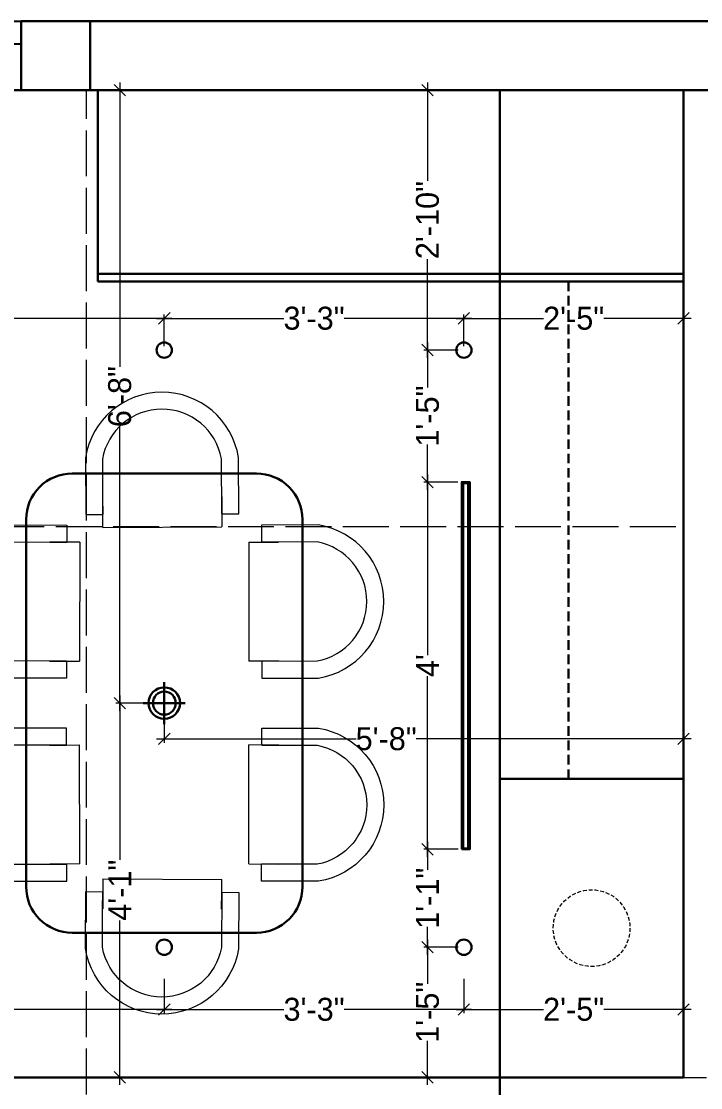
# Model space of a CAD drawing. Header units: millimetres. Extents: x 35877 to 3066687, y -650199 to -40525.
# Drawn here: x 148265.7 to 148354.4, y -180090.9 to -179951.5 of the extents above; entities that cross this region are included whole.
import ezdxf

# ---------------------------------------------------------------- set-up
doc = ezdxf.new("R2010")
doc.units = ezdxf.units.MM
doc.header["$MEASUREMENT"] = 0
doc.header["$PDMODE"] = 35
for name, pattern in [('ACAD_ISO02W100', [15, 12, -3]), ('DASHED', [0.75, 0.5, -0.25]), ('HIDDEN', [0.375, 0.25, -0.125])]:
    doc.linetypes.add(name, pattern=pattern)
doc.layers.get('Defpoints').update_dxf_attribs({"color": 220})
for name, color, linetype in [('AR DOOR', 40, 'Continuous'), ('AR ELE-5', 134, 'Continuous'), ('str coll', 6, 'Continuous')]:
    doc.layers.add(name, color=color, linetype=linetype)
for name, color, linetype, lineweight in [('COLUMN', 1, 'Continuous', 30), ('Electrical', 84, 'Continuous', 30), ('FURNITURE', 32, 'Continuous', 9), ('furniture dimensions', 1, 'DASHED', 0), ('GROUND FLOOR', 7, 'Continuous', 9), ('GROUND FLOOR  ( PLINE )', 251, 'Continuous', 30), ('Labelling', 1, 'Continuous', 25), ('wall', 7, 'Continuous', 30)]:
    doc.layers.add(name, color=color, linetype=linetype, lineweight=lineweight)
doc.styles.add('century g', font='GOTHIC.TTF')
doc.dimstyles.new('Archana', dxfattribs={"dimtxt": 2, "dimasz": 0.75, "dimexe": 0.5, "dimexo": 0.5, "dimgap": 0, "dimtad": 0, "dimzin": 0, "dimdsep": 46, "dimlunit": 4, "dimtxsty": 'century g', "dimblk": 'OBLIQUE', "dimcen": 0, "dimdle": 1, "dimclrd": 256, "dimclre": 256, "dimclrt": 256, "dimadec": 0, "dimazin": 0, "dimtfac": 1, "dimtofl": 0, "dimtmove": 1, "dimatfit": 3, "dimfxl": 1, "dimfxlon": 1, "dimtolj": 1, "dimtzin": 0, "dimlwd": -1, "dimlwe": -1, "dimarcsym": 0})

# ---------------------------------------------------------------- blocks, each defined once
blk = doc.blocks.new('*U116')
for points in [[(-40, 0), (0, 0), (0, 30), (10, 30), (10, 100), (-40, 100)], [(1160, 0), (1120, 0), (1120, 30), (1110, 30), (1110, 100), (1160, 100)], [(0, 0), (0, -1120), (30, -1120), (30, 0)]]:
    blk.add_lwpolyline(points, close=True)
at = {"layer": 'AR ELE-5', "linetype": 'ByBlock', "ltscale": 15}
blk.add_arc((-1.6, 0.7), 1121.6, 272.373, 359.9653, dxfattribs=at)
blk = doc.blocks.new('SD DSD')
at = {"layer": 'FURNITURE', "color": 9, "true_color": 0xc7c8ca, "transparency": 33554687}
for p, q in [((3348486.7, -514623.32), (3348486.68, -514619.42)), ((3348502.23, -514619.34), (3348502.25, -514623.25)), ((3348486.7, -514623.32), (3348502.25, -514623.25)), ((3348483.69, -514625.26), (3348479.79, -514625.25)), ((3348483.69, -514625.26), (3348483.66, -514640.81)), ((3348505.76, -514625.26), (3348509.66, -514625.25)), ((3348505.76, -514625.26), (3348505.79, -514640.81)), ((3348479.75, -514640.8), (3348483.66, -514640.81)), ((3348509.7, -514640.8), (3348505.79, -514640.81)), ((3348479.75, -514651.77), (3348483.66, -514651.76)), ((3348483.69, -514667.31), (3348483.66, -514651.76)), ((3348505.76, -514667.31), (3348505.79, -514651.76)), ((3348509.7, -514651.77), (3348505.79, -514651.76)), ((3348483.69, -514667.31), (3348479.79, -514667.32)), ((3348505.76, -514667.31), (3348509.66, -514667.32)), ((3348486.7, -514669.25), (3348486.68, -514673.16)), ((3348486.7, -514669.25), (3348502.25, -514669.32)), ((3348502.23, -514673.23), (3348502.25, -514669.32))]:
    blk.add_line(p, q, dxfattribs=at)
at = {"layer": 'FURNITURE', "color": 9, "true_color": 0xc7c8ca, "transparency": 33554687, "flags": 128}
for points in [[(3348502.23, -514621.56), (3348504.46, -514621.55), (3348504.42, -514614.17, 0.853613), (3348484.42, -514614.22), (3348484.46, -514621.65), (3348486.68, -514621.64)], [(3348502.22, -514619.34), (3348502.23, -514621.56), (3348502.2, -514614.36, 0.835758), (3348486.65, -514614.39), (3348486.67, -514619.42), (3348486.68, -514621.64)], [(3348481.97, -514640.8), (3348481.97, -514643.02), (3348474.58, -514643.01, -0.853613), (3348474.58, -514623.01), (3348482.01, -514623.02), (3348482.01, -514625.25)], [(3348507.48, -514640.8), (3348507.48, -514643.02), (3348514.87, -514643.01, 0.853613), (3348514.87, -514623.01), (3348507.44, -514623.02), (3348507.44, -514625.25)], [(3348479.75, -514640.79), (3348481.97, -514640.8), (3348474.77, -514640.78, -0.835758), (3348474.76, -514625.23), (3348479.79, -514625.24), (3348482.01, -514625.25)], [(3348509.7, -514640.79), (3348507.48, -514640.8), (3348514.68, -514640.78, 0.835758), (3348514.69, -514625.23), (3348509.66, -514625.24), (3348507.44, -514625.25)], [(3348481.97, -514651.77), (3348481.97, -514649.55), (3348474.58, -514649.57, 0.853613), (3348474.58, -514669.57), (3348482.01, -514669.55), (3348482.01, -514667.32)], [(3348507.48, -514651.77), (3348507.48, -514649.55), (3348514.87, -514649.57, -0.853613), (3348514.87, -514669.57), (3348507.44, -514669.55), (3348507.44, -514667.32)], [(3348479.75, -514651.78), (3348481.97, -514651.77), (3348474.77, -514651.79, 0.835758), (3348474.76, -514667.34), (3348479.79, -514667.33), (3348482.01, -514667.33)], [(3348509.7, -514651.78), (3348507.48, -514651.77), (3348514.68, -514651.79, -0.835758), (3348514.69, -514667.34), (3348509.66, -514667.33), (3348507.44, -514667.33)], [(3348502.23, -514671.01), (3348504.46, -514671.02), (3348504.42, -514678.4, -0.853613), (3348484.42, -514678.36), (3348484.46, -514670.92), (3348486.68, -514670.93)], [(3348502.22, -514673.23), (3348502.23, -514671.01), (3348502.2, -514678.21, -0.835758), (3348486.65, -514678.18), (3348486.67, -514673.16), (3348486.68, -514670.93)]]:
    blk.add_lwpolyline(points, format="xyb", dxfattribs=at)
at = {"layer": 'FURNITURE', "color": 9, "lineweight": 30, "true_color": 0xc7c8ca, "transparency": 33554687}
blk.add_lwpolyline([(3348506.78, -514676.29), (3348482.68, -514676.29, -0.414214), (3348476.68, -514670.29), (3348476.68, -514622.29, -0.414214), (3348482.68, -514616.29), (3348506.78, -514616.29, -0.414214), (3348512.78, -514622.29), (3348512.78, -514670.29, -0.414214)], format="xyb", close=True, dxfattribs=at)
blk = doc.blocks.new('_Oblique')
at = {"layer": 'wall', "color": 0, "lineweight": -2}
blk.add_line((-0.5, -0.5), (0.5, 0.5), dxfattribs=at)
blk = doc.blocks.new('*D499')
at = {"layer": 'Defpoints', "color": 0, "linetype": 'Continuous', "lineweight": 0, "transparency": 16777216}
for p in [(148318.73, -180059.73), (148323.72, -180059.73, 0), (148323.48, -180072.53)]:
    blk.add_point(p, dxfattribs=at)
at = {"layer": 'furniture dimensions', "color": 5, "linetype": 'Continuous', "transparency": 16777216}
for p, q in [((148322.73, -180059.73), (148318.23, -180059.73)), ((148318.73, -180058.73), (148318.73, -180062.41)), ((148318.73, -180073.53), (148318.73, -180069.85))]:
    blk.add_line(p, q, dxfattribs=at)
at = {"layer": 'furniture dimensions', "color": 5, "linetype": 'ByBlock', "transparency": 16777216}
blk.add_line((148322.73, -180072.53), (148318.23, -180072.53), dxfattribs=at)
at = {"layer": 'furniture dimensions', "color": 5, "linetype": 'Continuous', "transparency": 16777216, "xscale": 1.5, "yscale": 1.5, "zscale": 1.5}
for p, rotation in [((148318.73, -180059.73), 90), ((148318.73, -180072.53), 270)]:
    blk.add_blockref('_Oblique', p, dxfattribs=dict(at, rotation=rotation))
at = {"layer": 'furniture dimensions', "linetype": 'Continuous', "lineweight": 0, "transparency": 16777216, "insert": (148318.73, -180066.13), "char_height": 3, "attachment_point": 5, "rotation": 90, "style": 'century g'}
blk.add_mtext('\\A1;1\'-1"', dxfattribs=at)
blk = doc.blocks.new('*D500')
at = {"layer": 'Defpoints', "color": 0, "linetype": 'Continuous', "lineweight": 0, "transparency": 16777216}
for p in [(148323.48, -179994.49), (148318.73, -180011.75), (148323.19, -180011.75, 0)]:
    blk.add_point(p, dxfattribs=at)
at = {"layer": 'furniture dimensions', "color": 5, "linetype": 'Continuous', "transparency": 16777216}
for p, q in [((148318.73, -179993.49), (148318.73, -179999.4)), ((148318.73, -180012.75), (148318.73, -180006.84)), ((148322.69, -180011.75), (148318.23, -180011.75))]:
    blk.add_line(p, q, dxfattribs=at)
at = {"layer": 'furniture dimensions', "color": 5, "linetype": 'ByBlock', "transparency": 16777216}
blk.add_line((148322.73, -179994.49), (148318.23, -179994.49), dxfattribs=at)
at = {"layer": 'furniture dimensions', "color": 5, "linetype": 'Continuous', "transparency": 16777216, "xscale": 1.5, "yscale": 1.5, "zscale": 1.5}
for p, rotation in [((148318.73, -179994.49), 90), ((148318.73, -180011.75), 270)]:
    blk.add_blockref('_Oblique', p, dxfattribs=dict(at, rotation=rotation))
at = {"layer": 'furniture dimensions', "linetype": 'Continuous', "lineweight": 0, "transparency": 16777216, "insert": (148318.73, -180003.12), "char_height": 3, "attachment_point": 5, "rotation": 90, "style": 'century g'}
blk.add_mtext('\\A1;1\'-5"', dxfattribs=at)
blk = doc.blocks.new('*D521')
at = {"layer": 'Defpoints', "color": 0, "linetype": 'Continuous', "lineweight": 0, "transparency": 16777216}
for p in [(148284.34, -179990.35), (148214.65, -179993.96), (148284.34, -179994.49)]:
    blk.add_point(p, dxfattribs=at)
at = {"layer": 'furniture dimensions', "color": 5, "linetype": 'ByBlock', "transparency": 16777216}
blk.add_line((148214.65, -179993.46), (148214.65, -179989.85), dxfattribs=at)
at = {"layer": 'furniture dimensions', "color": 5, "linetype": 'Continuous', "transparency": 16777216}
for p, q in [((148284.34, -179993.99), (148284.34, -179989.85)), ((148213.65, -179990.35), (148244.41, -179990.35)), ((148285.34, -179990.35), (148254.59, -179990.35))]:
    blk.add_line(p, q, dxfattribs=at)
at = {"layer": 'furniture dimensions', "color": 5, "linetype": 'Continuous', "transparency": 16777216, "xscale": 1.5, "yscale": 1.5, "zscale": 1.5, "rotation": 180}
blk.add_blockref('_Oblique', (148214.65, -179990.35), dxfattribs=at)
at = {"layer": 'furniture dimensions', "color": 5, "linetype": 'Continuous', "transparency": 16777216, "xscale": 1.5, "yscale": 1.5, "zscale": 1.5}
blk.add_blockref('_Oblique', (148284.34, -179990.35), dxfattribs=at)
at = {"layer": 'furniture dimensions', "linetype": 'Continuous', "lineweight": 0, "transparency": 16777216, "insert": (148249.5, -179990.35), "char_height": 3, "attachment_point": 5, "style": 'century g'}
blk.add_mtext('\\A1;5\'-10"', dxfattribs=at)
blk = doc.blocks.new('*D522')
at = {"layer": 'Defpoints', "color": 0, "linetype": 'Continuous', "lineweight": 0, "transparency": 16777216}
for p in [(148323.48, -179990.35), (148284.34, -179994.49), (148323.48, -179994.49, -0.01)]:
    blk.add_point(p, dxfattribs=at)
at = {"layer": 'furniture dimensions', "color": 5, "linetype": 'ByBlock', "transparency": 16777216}
blk.add_line((148284.34, -179993.99), (148284.34, -179989.85), dxfattribs=at)
at = {"layer": 'furniture dimensions', "color": 5, "linetype": 'Continuous', "transparency": 16777216}
for p, q in [((148323.48, -179993.99), (148323.48, -179989.85)), ((148283.34, -179990.35), (148299.96, -179990.35)), ((148324.48, -179990.35), (148307.85, -179990.35))]:
    blk.add_line(p, q, dxfattribs=at)
at = {"layer": 'furniture dimensions', "color": 5, "linetype": 'Continuous', "transparency": 16777216, "xscale": 1.5, "yscale": 1.5, "zscale": 1.5, "rotation": 180}
blk.add_blockref('_Oblique', (148284.34, -179990.35), dxfattribs=at)
at = {"layer": 'furniture dimensions', "color": 5, "linetype": 'Continuous', "transparency": 16777216, "xscale": 1.5, "yscale": 1.5, "zscale": 1.5}
blk.add_blockref('_Oblique', (148323.48, -179990.35), dxfattribs=at)
at = {"layer": 'furniture dimensions', "linetype": 'Continuous', "lineweight": 0, "transparency": 16777216, "insert": (148303.91, -179990.35), "char_height": 3, "attachment_point": 5, "style": 'century g'}
blk.add_mtext('\\A1;3\'-3"', dxfattribs=at)
blk = doc.blocks.new('*D523')
at = {"layer": 'Defpoints', "color": 0, "linetype": 'Continuous', "lineweight": 0, "transparency": 16777216}
for p in [(148352.17, -179990.35), (148323.48, -179994.49, -0.01), (148352.17, -179994.49, -0.01)]:
    blk.add_point(p, dxfattribs=at)
at = {"layer": 'furniture dimensions', "color": 5, "linetype": 'ByBlock', "transparency": 16777216}
blk.add_line((148323.48, -179993.99), (148323.48, -179989.85), dxfattribs=at)
at = {"layer": 'furniture dimensions', "color": 5, "linetype": 'Continuous', "transparency": 16777216}
for p, q in [((148352.17, -179993.99), (148352.17, -179989.85)), ((148322.48, -179990.35), (148333.87, -179990.35)), ((148353.17, -179990.35), (148341.78, -179990.35))]:
    blk.add_line(p, q, dxfattribs=at)
at = {"layer": 'furniture dimensions', "color": 5, "linetype": 'Continuous', "transparency": 16777216, "xscale": 1.5, "yscale": 1.5, "zscale": 1.5, "rotation": 180}
blk.add_blockref('_Oblique', (148323.48, -179990.35), dxfattribs=at)
at = {"layer": 'furniture dimensions', "color": 5, "linetype": 'Continuous', "transparency": 16777216, "xscale": 1.5, "yscale": 1.5, "zscale": 1.5}
blk.add_blockref('_Oblique', (148352.17, -179990.35), dxfattribs=at)
at = {"layer": 'furniture dimensions', "linetype": 'Continuous', "lineweight": 0, "transparency": 16777216, "insert": (148337.82, -179990.35), "char_height": 3, "attachment_point": 5, "style": 'century g'}
blk.add_mtext('\\A1;2\'-5"', dxfattribs=at)
blk = doc.blocks.new('*D524')
at = {"layer": 'Defpoints', "color": 0, "linetype": 'Continuous', "lineweight": 0, "transparency": 16777216}
for p in [(148323.19, -180011.75, -0.01), (148318.73, -180059.73), (148323.19, -180059.73, -0.01)]:
    blk.add_point(p, dxfattribs=at)
at = {"layer": 'furniture dimensions', "color": 5, "linetype": 'Continuous', "transparency": 16777216}
for p, q in [((148318.73, -180010.75), (148318.73, -180034.35)), ((148318.73, -180060.73), (148318.73, -180037.13)), ((148322.69, -180059.73), (148318.23, -180059.73))]:
    blk.add_line(p, q, dxfattribs=at)
at = {"layer": 'furniture dimensions', "color": 5, "linetype": 'ByBlock', "transparency": 16777216}
blk.add_line((148322.69, -180011.75), (148318.23, -180011.75), dxfattribs=at)
at = {"layer": 'furniture dimensions', "color": 5, "linetype": 'Continuous', "transparency": 16777216, "xscale": 1.5, "yscale": 1.5, "zscale": 1.5}
for p, rotation in [((148318.73, -180011.75), 90), ((148318.73, -180059.73), 270)]:
    blk.add_blockref('_Oblique', p, dxfattribs=dict(at, rotation=rotation))
at = {"layer": 'furniture dimensions', "linetype": 'Continuous', "lineweight": 0, "transparency": 16777216, "insert": (148318.73, -180035.74), "char_height": 3, "attachment_point": 5, "rotation": 90, "style": 'century g'}
blk.add_mtext("\\A1;4'", dxfattribs=at)
blk = doc.blocks.new('*D525')
at = {"layer": 'Defpoints', "color": 0, "linetype": 'Continuous', "lineweight": 0, "transparency": 16777216}
for p in [(148284.34, -180040.63), (148352.17, -180040.63, -0.01), (148352.17, -180045.3)]:
    blk.add_point(p, dxfattribs=at)
at = {"layer": 'furniture dimensions', "color": 5, "linetype": 'ByBlock', "transparency": 16777216}
blk.add_line((148284.34, -180041.3), (148284.34, -180045.8), dxfattribs=at)
at = {"layer": 'furniture dimensions', "color": 5, "linetype": 'Continuous', "transparency": 16777216}
for p, q in [((148352.17, -180041.3), (148352.17, -180045.8)), ((148283.34, -180045.3), (148309.4, -180045.3)), ((148353.17, -180045.3), (148317.26, -180045.3))]:
    blk.add_line(p, q, dxfattribs=at)
at = {"layer": 'furniture dimensions', "color": 5, "linetype": 'Continuous', "transparency": 16777216, "xscale": 1.5, "yscale": 1.5, "zscale": 1.5, "rotation": 180}
blk.add_blockref('_Oblique', (148284.34, -180045.3), dxfattribs=at)
at = {"layer": 'furniture dimensions', "color": 5, "linetype": 'Continuous', "transparency": 16777216, "xscale": 1.5, "yscale": 1.5, "zscale": 1.5}
blk.add_blockref('_Oblique', (148352.17, -180045.3), dxfattribs=at)
at = {"layer": 'furniture dimensions', "linetype": 'Continuous', "lineweight": 0, "transparency": 16777216, "insert": (148313.33, -180045.3), "char_height": 3, "attachment_point": 5, "style": 'century g'}
blk.add_mtext('\\A1;5\'-8"', dxfattribs=at)
blk = doc.blocks.new('*D526')
at = {"layer": 'Defpoints', "color": 0, "linetype": 'Continuous', "lineweight": 0, "transparency": 16777216}
for p in [(148284.34, -180040.63), (148278.53, -180089.53), (148284.34, -180089.53, 0.11)]:
    blk.add_point(p, dxfattribs=at)
at = {"layer": 'furniture dimensions', "color": 5, "linetype": 'Continuous', "transparency": 16777216}
for p, q in [((148278.53, -180039.63), (148278.53, -180061.12)), ((148278.53, -180090.53), (148278.53, -180069.05)), ((148282.53, -180089.53), (148278.03, -180089.53))]:
    blk.add_line(p, q, dxfattribs=at)
at = {"layer": 'furniture dimensions', "color": 5, "linetype": 'ByBlock', "transparency": 16777216}
blk.add_line((148282.53, -180040.63), (148278.03, -180040.63), dxfattribs=at)
at = {"layer": 'furniture dimensions', "color": 5, "linetype": 'Continuous', "transparency": 16777216, "xscale": 1.5, "yscale": 1.5, "zscale": 1.5}
for p, rotation in [((148278.53, -180040.63), 90), ((148278.53, -180089.53), 270)]:
    blk.add_blockref('_Oblique', p, dxfattribs=dict(at, rotation=rotation))
at = {"layer": 'furniture dimensions', "linetype": 'Continuous', "lineweight": 0, "transparency": 16777216, "insert": (148278.53, -180065.08), "char_height": 3, "attachment_point": 5, "rotation": 90, "style": 'century g'}
blk.add_mtext('\\A1;4\'-1"', dxfattribs=at)
blk = doc.blocks.new('*D529')
at = {"layer": 'Defpoints', "color": 0, "linetype": 'Continuous', "lineweight": 0, "transparency": 16777216}
for p in [(148323.48, -180072.53, -0.01), (148318.73, -180089.53), (148323.48, -180089.53, 0.11)]:
    blk.add_point(p, dxfattribs=at)
at = {"layer": 'furniture dimensions', "color": 5, "linetype": 'Continuous', "transparency": 16777216}
for p, q in [((148318.73, -180071.53), (148318.73, -180077.31)), ((148318.73, -180090.53), (148318.73, -180084.76)), ((148322.73, -180089.53), (148318.23, -180089.53))]:
    blk.add_line(p, q, dxfattribs=at)
at = {"layer": 'furniture dimensions', "color": 5, "linetype": 'ByBlock', "transparency": 16777216}
blk.add_line((148322.73, -180072.53), (148318.23, -180072.53), dxfattribs=at)
at = {"layer": 'furniture dimensions', "color": 5, "linetype": 'Continuous', "transparency": 16777216, "xscale": 1.5, "yscale": 1.5, "zscale": 1.5}
for p, rotation in [((148318.73, -180072.53), 90), ((148318.73, -180089.53), 270)]:
    blk.add_blockref('_Oblique', p, dxfattribs=dict(at, rotation=rotation))
at = {"layer": 'furniture dimensions', "linetype": 'Continuous', "lineweight": 0, "transparency": 16777216, "insert": (148318.73, -180081.03), "char_height": 3, "attachment_point": 5, "rotation": 90, "style": 'century g'}
blk.add_mtext('\\A1;1\'-5"', dxfattribs=at)
blk = doc.blocks.new('*D530')
at = {"layer": 'Defpoints', "color": 0, "linetype": 'Continuous', "lineweight": 0, "transparency": 16777216}
for p in [(148318.73, -179960.53), (148323.48, -179960.53, -0.01), (148323.48, -179994.49, -0.01)]:
    blk.add_point(p, dxfattribs=at)
at = {"layer": 'furniture dimensions', "color": 5, "linetype": 'Continuous', "transparency": 16777216}
for p, q in [((148318.73, -179959.53), (148318.73, -179972.4)), ((148322.73, -179960.53), (148318.23, -179960.53)), ((148318.73, -179995.49), (148318.73, -179982.63))]:
    blk.add_line(p, q, dxfattribs=at)
at = {"layer": 'furniture dimensions', "color": 5, "linetype": 'ByBlock', "transparency": 16777216}
blk.add_line((148322.73, -179994.49), (148318.23, -179994.49), dxfattribs=at)
at = {"layer": 'furniture dimensions', "color": 5, "linetype": 'Continuous', "transparency": 16777216, "xscale": 1.5, "yscale": 1.5, "zscale": 1.5}
for p, rotation in [((148318.73, -179960.53), 90), ((148318.73, -179994.49), 270)]:
    blk.add_blockref('_Oblique', p, dxfattribs=dict(at, rotation=rotation))
at = {"layer": 'furniture dimensions', "linetype": 'Continuous', "lineweight": 0, "transparency": 16777216, "insert": (148318.73, -179977.51), "char_height": 3, "attachment_point": 5, "rotation": 90, "style": 'century g'}
blk.add_mtext('\\A1;2\'-10"', dxfattribs=at)
blk = doc.blocks.new('*D533')
at = {"layer": 'Defpoints', "color": 0, "linetype": 'Continuous', "lineweight": 0, "transparency": 16777216}
for p in [(148216.37, -180072.53, -0.01), (148284.34, -180072.53), (148284.34, -180080.66)]:
    blk.add_point(p, dxfattribs=at)
at = {"layer": 'furniture dimensions', "color": 5, "linetype": 'ByBlock', "transparency": 16777216}
blk.add_line((148216.37, -180076.66), (148216.37, -180081.16), dxfattribs=at)
at = {"layer": 'furniture dimensions', "color": 5, "linetype": 'Continuous', "transparency": 16777216}
for p, q in [((148284.34, -180076.66), (148284.34, -180081.16)), ((148215.37, -180080.66), (148246.42, -180080.66)), ((148285.34, -180080.66), (148254.29, -180080.66))]:
    blk.add_line(p, q, dxfattribs=at)
at = {"layer": 'furniture dimensions', "color": 5, "linetype": 'Continuous', "transparency": 16777216, "xscale": 1.5, "yscale": 1.5, "zscale": 1.5, "rotation": 180}
blk.add_blockref('_Oblique', (148216.37, -180080.66), dxfattribs=at)
at = {"layer": 'furniture dimensions', "color": 5, "linetype": 'Continuous', "transparency": 16777216, "xscale": 1.5, "yscale": 1.5, "zscale": 1.5}
blk.add_blockref('_Oblique', (148284.34, -180080.66), dxfattribs=at)
at = {"layer": 'furniture dimensions', "linetype": 'Continuous', "lineweight": 0, "transparency": 16777216, "insert": (148250.35, -180080.66), "char_height": 3, "attachment_point": 5, "style": 'century g'}
blk.add_mtext('\\A1;5\'-8"', dxfattribs=at)
blk = doc.blocks.new('*D563')
at = {"layer": 'Defpoints', "color": 0, "linetype": 'Continuous', "lineweight": 0, "transparency": 16777216}
for p in [(148284.34, -180072.53), (148323.48, -180072.53, -0.01), (148323.48, -180080.66)]:
    blk.add_point(p, dxfattribs=at)
at = {"layer": 'furniture dimensions', "color": 5, "linetype": 'ByBlock', "transparency": 16777216}
blk.add_line((148284.34, -180076.66), (148284.34, -180081.16), dxfattribs=at)
at = {"layer": 'furniture dimensions', "color": 5, "linetype": 'Continuous', "transparency": 16777216}
for p, q in [((148323.48, -180076.66), (148323.48, -180081.16)), ((148283.34, -180080.66), (148299.96, -180080.66)), ((148324.48, -180080.66), (148307.85, -180080.66))]:
    blk.add_line(p, q, dxfattribs=at)
at = {"layer": 'furniture dimensions', "color": 5, "linetype": 'Continuous', "transparency": 16777216, "xscale": 1.5, "yscale": 1.5, "zscale": 1.5, "rotation": 180}
blk.add_blockref('_Oblique', (148284.34, -180080.66), dxfattribs=at)
at = {"layer": 'furniture dimensions', "color": 5, "linetype": 'Continuous', "transparency": 16777216, "xscale": 1.5, "yscale": 1.5, "zscale": 1.5}
blk.add_blockref('_Oblique', (148323.48, -180080.66), dxfattribs=at)
at = {"layer": 'furniture dimensions', "linetype": 'Continuous', "lineweight": 0, "transparency": 16777216, "insert": (148303.91, -180080.66), "char_height": 3, "attachment_point": 5, "style": 'century g'}
blk.add_mtext('\\A1;3\'-3"', dxfattribs=at)
blk = doc.blocks.new('*D564')
at = {"layer": 'Defpoints', "color": 0, "linetype": 'Continuous', "lineweight": 0, "transparency": 16777216}
for p in [(148323.48, -180072.53, -0.01), (148352.17, -180072.53, -0.01), (148352.17, -180080.66)]:
    blk.add_point(p, dxfattribs=at)
at = {"layer": 'furniture dimensions', "color": 5, "linetype": 'ByBlock', "transparency": 16777216}
blk.add_line((148323.48, -180076.66), (148323.48, -180081.16), dxfattribs=at)
at = {"layer": 'furniture dimensions', "color": 5, "linetype": 'Continuous', "transparency": 16777216}
for p, q in [((148352.17, -180076.66), (148352.17, -180081.16)), ((148322.48, -180080.66), (148333.87, -180080.66)), ((148353.17, -180080.66), (148341.78, -180080.66))]:
    blk.add_line(p, q, dxfattribs=at)
at = {"layer": 'furniture dimensions', "color": 5, "linetype": 'Continuous', "transparency": 16777216, "xscale": 1.5, "yscale": 1.5, "zscale": 1.5, "rotation": 180}
blk.add_blockref('_Oblique', (148323.48, -180080.66), dxfattribs=at)
at = {"layer": 'furniture dimensions', "color": 5, "linetype": 'Continuous', "transparency": 16777216, "xscale": 1.5, "yscale": 1.5, "zscale": 1.5}
blk.add_blockref('_Oblique', (148352.17, -180080.66), dxfattribs=at)
at = {"layer": 'furniture dimensions', "linetype": 'Continuous', "lineweight": 0, "transparency": 16777216, "insert": (148337.82, -180080.66), "char_height": 3, "attachment_point": 5, "style": 'century g'}
blk.add_mtext('\\A1;2\'-5"', dxfattribs=at)
blk = doc.blocks.new('*D882')
at = {"layer": 'Defpoints', "color": 0, "linetype": 'Continuous', "lineweight": 0, "transparency": 16777216}
for p in [(148278.53, -179960.53), (148284.34, -179960.53), (148284.34, -180040.63, 0.01)]:
    blk.add_point(p, dxfattribs=at)
at = {"layer": 'furniture dimensions', "color": 5, "linetype": 'Continuous', "transparency": 16777216}
for p, q in [((148278.53, -179959.53), (148278.53, -179996.7)), ((148282.53, -179960.53), (148278.03, -179960.53)), ((148278.53, -180041.63), (148278.53, -180004.46))]:
    blk.add_line(p, q, dxfattribs=at)
at = {"layer": 'furniture dimensions', "color": 5, "linetype": 'ByBlock', "transparency": 16777216}
blk.add_line((148282.53, -180040.63), (148278.03, -180040.63), dxfattribs=at)
at = {"layer": 'furniture dimensions', "color": 5, "linetype": 'Continuous', "transparency": 16777216, "xscale": 1.5, "yscale": 1.5, "zscale": 1.5}
for p, rotation in [((148278.53, -179960.53), 90), ((148278.53, -180040.63), 270)]:
    blk.add_blockref('_Oblique', p, dxfattribs=dict(at, rotation=rotation))
at = {"layer": 'furniture dimensions', "linetype": 'Continuous', "lineweight": 0, "transparency": 16777216, "insert": (148278.53, -180000.58), "char_height": 3, "attachment_point": 5, "rotation": 90, "style": 'century g'}
blk.add_mtext('\\A1;6\'-8"', dxfattribs=at)

msp = doc.modelspace()

# ---------------------------------------------------------------- linework, layer by layer
at = {"layer": 'COLUMN', "transparency": 33554687, "elevation": -0.2268}
msp.add_lwpolyline([(148265.6668, -179951.5345), (148274.6668, -179951.5345), (148274.6668, -179960.5345), (148265.6668, -179960.5345)], close=True, dxfattribs=at)
at = {"layer": 'Electrical', "transparency": 33554687}
for p, q in [((148284.3393, -180037.8845, -0.2215), (148284.3393, -180043.3715, -0.2215)), ((148287.0828, -180040.628, -0.2215), (148281.5958, -180040.628, -0.2215))]:
    msp.add_line(p, q, dxfattribs=at)
at = {"layer": 'Electrical', "color": 152, "lineweight": 30, "true_color": 0x2776bb, "transparency": 33554687, "elevation": -0.2295}
for points in [[(148323.1935, -180059.7284), (148323.1935, -180011.7503), (148324.2531, -180011.7503), (148324.2531, -180059.7284)], [(148324.0644, -180011.8513), (148323.3794, -180011.8513), (148323.3794, -180059.6459), (148324.0644, -180059.6459)], [(148324.0461, -180011.8696), (148323.3977, -180011.8696), (148323.3977, -180059.6276), (148324.0461, -180059.6276)]]:
    msp.add_lwpolyline(points, close=True, dxfattribs=at)
at = {"layer": 'Electrical', "transparency": 33554687}
for radius in [2.0576, 1.5]:
    msp.add_circle((148284.3393, -180040.628, -0.2215), radius, dxfattribs=at)
at = {"layer": 'FURNITURE', "color": 9, "lineweight": 30, "true_color": 0xc7c8ca, "transparency": 33554687}
for p, q in [((148275.6668, -179960.5345, -0.2268), (148275.6668, -179985.5345, -0.2268)), ((148328.1668, -179985.5345, -0.2268), (148328.1669, -179960.5345, -0.2268)), ((148275.6668, -179984.5345, -0.2268), (148352.1668, -179984.5345, -0.2268)), ((148301.6648, -179984.5345, -0.2268), (148276.6647, -179984.5345, -0.2268)), ((148328.1669, -179984.5345, -0.2268), (148352.1668, -179984.5345, -0.2268)), ((148329.1669, -179984.5345, -0.2268), (148328.1669, -179984.5345, -0.2268)), ((148301.6672, -179985.5347, -0.2268), (148275.6668, -179985.5345, -0.2268)), ((148299.1672, -179985.5345, -0.2268), (148352.1668, -179985.5345, -0.2268)), ((148328.1668, -180089.5345, -0.2268), (148328.1668, -179985.5345, -0.2268))]:
    msp.add_line(p, q, dxfattribs=at)
at = {"layer": 'FURNITURE', "color": 9, "linetype": 'HIDDEN', "lineweight": 30, "ltscale": 5, "true_color": 0xc7c8ca, "transparency": 33554687}
msp.add_line((148337.1668, -179985.5345, -0.2268), (148337.1668, -180050.5332, -0.2268), dxfattribs=at)
at = {"layer": 'FURNITURE', "color": 9, "lineweight": 30, "true_color": 0xc7c8ca, "transparency": 33554687, "elevation": -0.2268}
msp.add_lwpolyline([(148328.1668, -180089.5345), (148352.1668, -180089.5345), (148352.1668, -180050.5332), (148328.1668, -180050.5332)], close=True, dxfattribs=at)
at = {"layer": 'FURNITURE', "color": 240, "lineweight": 30, "true_color": 0xed1f24, "transparency": 33554687}
for centre in [(148284.3393, -179994.4939, -0.2215), (148323.4787, -179994.4939, -0.2268), (148284.3393, -180072.5345, -0.2215), (148323.4787, -180072.5345, -0.2268)]:
    msp.add_circle(centre, 1, dxfattribs=at)
at = {"layer": 'furniture dimensions', "color": 9, "linetype": 'Continuous', "lineweight": 30, "true_color": 0xc7c8ca, "transparency": 33554687, "elevation": -0.108}
msp.add_lwpolyline([(148352.1668, -180089.5345), (148120.1668, -180089.5345), (148120.1668, -180089.5345), (148120.1668, -179960.5345), (148352.1668, -179960.5345), (148352.1668, -180089.5345)], dxfattribs=at)
at = {"layer": 'furniture dimensions', "color": 18, "lineweight": 0, "true_color": 0x000000, "transparency": 33554687}
msp.add_circle((148340.1668, -180070.0338, -0.2268), 5.0137, dxfattribs=at)
at = {"layer": 'GROUND FLOOR', "transparency": 33554687}
for p, q in [((148511.6668, -179951.5345, -0.2268), (148111.1668, -179951.5345, -0.2268)), ((148265.6668, -179951.5345, -0.2268), (148265.6668, -179960.5345, -0.2268)), ((148274.6668, -179951.5345, -0.2268), (148274.6668, -179960.5345, -0.2268)), ((148348.1668, -179960.5345, -0.2268), (148265.6668, -179960.5345, -0.2268)), ((148502.6668, -179960.5345, -0.2268), (148352.6668, -179960.5345, -0.2268)), ((148352.1668, -180089.5345, -0.2268), (148328.1668, -180089.5345, -0.2268)), ((148328.1668, -180094.0345, -0.2268), (148328.1668, -180089.5345, -0.2268))]:
    msp.add_line(p, q, dxfattribs=at)
at = {"layer": 'GROUND FLOOR  ( PLINE )', "transparency": 33554687}
for p, q in [((148274.6668, -179951.5345, -0.2268), (148400.6668, -179951.5345, -0.2215)), ((148274.6668, -179960.5345, -0.2268), (148274.6668, -179951.5345, -0.2268)), ((148348.1668, -179960.5345, -0.2268), (148274.6668, -179960.5345, -0.2268)), ((148406.6668, -179960.5345, -0.2268), (148348.1668, -179960.5345, -0.2268)), ((148352.1668, -180089.5345, -0.2268), (148352.1668, -179960.5345, -0.2268)), ((148328.1668, -180094.0345, -0.2268), (148328.1668, -180089.5345, -0.2268)), ((148328.1668, -180089.5345, -0.2268), (148352.1668, -180089.5345, -0.2268))]:
    msp.add_line(p, q, dxfattribs=at)
at = {"layer": 'Labelling', "color": 251, "linetype": 'ACAD_ISO02W100', "lineweight": 0, "ltscale": 0.5, "true_color": 0x636466, "transparency": 33554687}
for p, q in [((148274.1668, -180234.2838, -0.2268), (148274.1668, -179960.5345, -0.2268)), ((148120.1668, -180017.5345, -0.2268), (148352.1668, -180017.5345, -0.2268)), ((148274.1668, -180089.5345, -0.2268), (148412.6668, -180089.5345, -0.2268))]:
    msp.add_line(p, q, dxfattribs=at)

# ---------------------------------------------------------------- block references
at = {"layer": 'AR DOOR', "linetype": 'ByBlock', "lineweight": -2, "transparency": 33554687, "extrusion": (0, 0, -1), "xscale": -0.02999999999997555, "yscale": 0.02999999999997555, "zscale": -0.02999999999997555}
msp.add_blockref('*U116', (-148230.8668, -179954.5345, 0.2268), dxfattribs=at)
at = {"layer": 'str coll', "color": 9, "lineweight": 30, "true_color": 0xc7c8ca, "transparency": 33554687}
msp.add_blockref('SD DSD', (-3200210.3857, 334605.6581, -0.2215), dxfattribs=at)

# ---------------------------------------------------------------- dimensions: what is measured, and where the dimension line sits
at = {"layer": 'furniture dimensions', "color": 5, "linetype": 'Continuous', "lineweight": 0, "transparency": 33554687}
for base, p1, p2, angle, picture, middle in [((148278.5299, -179960.5345, -0.2268), (148284.3393, -180040.628, -0.2215), (148284.3393, -179960.5345, -0.2268), 90, '*D882', (148278.5299, -180000.5812, -0.2268)), ((148318.7292, -179960.5345, -0.2215), (148323.4787, -179994.4939, -0.2268), (148323.4787, -179960.5345, -0.2268), 90, '*D530', (148318.7292, -179977.5142, -0.2215)), ((148318.7292, -180011.7503, -0.2268), (148323.4787, -179994.4939, -0.2268), (148323.1935, -180011.7503, -0.2295), 270, '*D500', (148318.7292, -180003.1221, -0.2268)), ((148318.7292, -180059.7284, -0.2215), (148323.1935, -180011.7503, -0.2295), (148323.1935, -180059.7284, -0.2295), 90, '*D524', (148318.7292, -180035.7394, -0.2215)), ((148278.5299, -180089.5345, -0.2215), (148284.3393, -180040.628, -0.2215), (148284.3393, -180089.5345, -0.108), 90, '*D526', (148278.5299, -180065.0812, -0.2215)), ((148318.7292, -180059.7284, -0.2268), (148323.4787, -180072.5345, -0.2268), (148323.7233, -180059.7284, -0.2295), 90, '*D499', (148318.7292, -180066.1314, -0.2268)), ((148318.7292, -180089.5345, -0.2215), (148323.4787, -180072.5345, -0.2268), (148323.4787, -180089.5345, -0.108), 90, '*D529', (148318.7292, -180081.0345, -0.2215))]:
    dim = msp.add_linear_dim(base=base, p1=p1, p2=p2, angle=angle, dimstyle='Archana', override={"dimtxt": 3, "dimasz": 1.5, "dimdec": 0, "dimclrd": 5, "dimclre": 5, "dimfxl": 4}, dxfattribs=at)
    dim.commit()
    dim.dimension.update_dxf_attribs({"geometry": picture, "text_midpoint": middle})
for base, p1, p2, picture, middle in [((148284.3393, -179990.3517, -0.2215), (148214.654, -179993.9641, -0.2215), (148284.3393, -179994.4939, -0.2215), '*D521', (148249.4967, -179990.3517, -0.2215)), ((148323.4787, -179990.3517, -0.2215), (148284.3393, -179994.4939, -0.2215), (148323.4787, -179994.4939, -0.2268), '*D522', (148303.909, -179990.3517, -0.2215)), ((148352.1668, -179990.3517, -0.2215), (148323.4787, -179994.4939, -0.2268), (148352.1668, -179994.4939, -0.2268), '*D523', (148337.8227, -179990.3517, -0.2215)), ((148284.3393, -180080.6559, -0.2215), (148216.3699, -180072.5345, -0.2268), (148284.3393, -180072.5345, -0.2215), '*D533', (148250.3546, -180080.6559, -0.2215)), ((148323.4787, -180080.6559, -0.2215), (148284.3393, -180072.5345, -0.2215), (148323.4787, -180072.5345, -0.2268), '*D563', (148303.909, -180080.6559, -0.2215)), ((148352.1668, -180080.6559, -0.2215), (148323.4787, -180072.5345, -0.2268), (148352.1668, -180072.5345, -0.2268), '*D564', (148337.8227, -180080.6559, -0.2215))]:
    dim = msp.add_linear_dim(base=base, p1=p1, p2=p2, dimstyle='Archana', override={"dimtxt": 3, "dimasz": 1.5, "dimdec": 0, "dimclrd": 5, "dimclre": 5, "dimfxl": 4}, dxfattribs=at)
    dim.commit()
    dim.dimension.update_dxf_attribs({"geometry": picture, "text_midpoint": middle})
dim = msp.add_linear_dim(base=(148352.1668, -180045.2963, -0.2215), p1=(148284.3393, -180040.628, -0.2215), p2=(148352.1668, -180040.628, -0.2268), dimstyle='Archana', override={"dimtxt": 3, "dimasz": 1.5, "dimdec": 0, "dimclrd": 5, "dimclre": 5, "dimfxl": 4}, dxfattribs=at)
dim.commit()
dim.dimension.update_dxf_attribs({"geometry": '*D525', "text_midpoint": (148313.3303, -180045.2963, -0.2215), "dimtype": 160})

doc.saveas('drawing.dxf')
